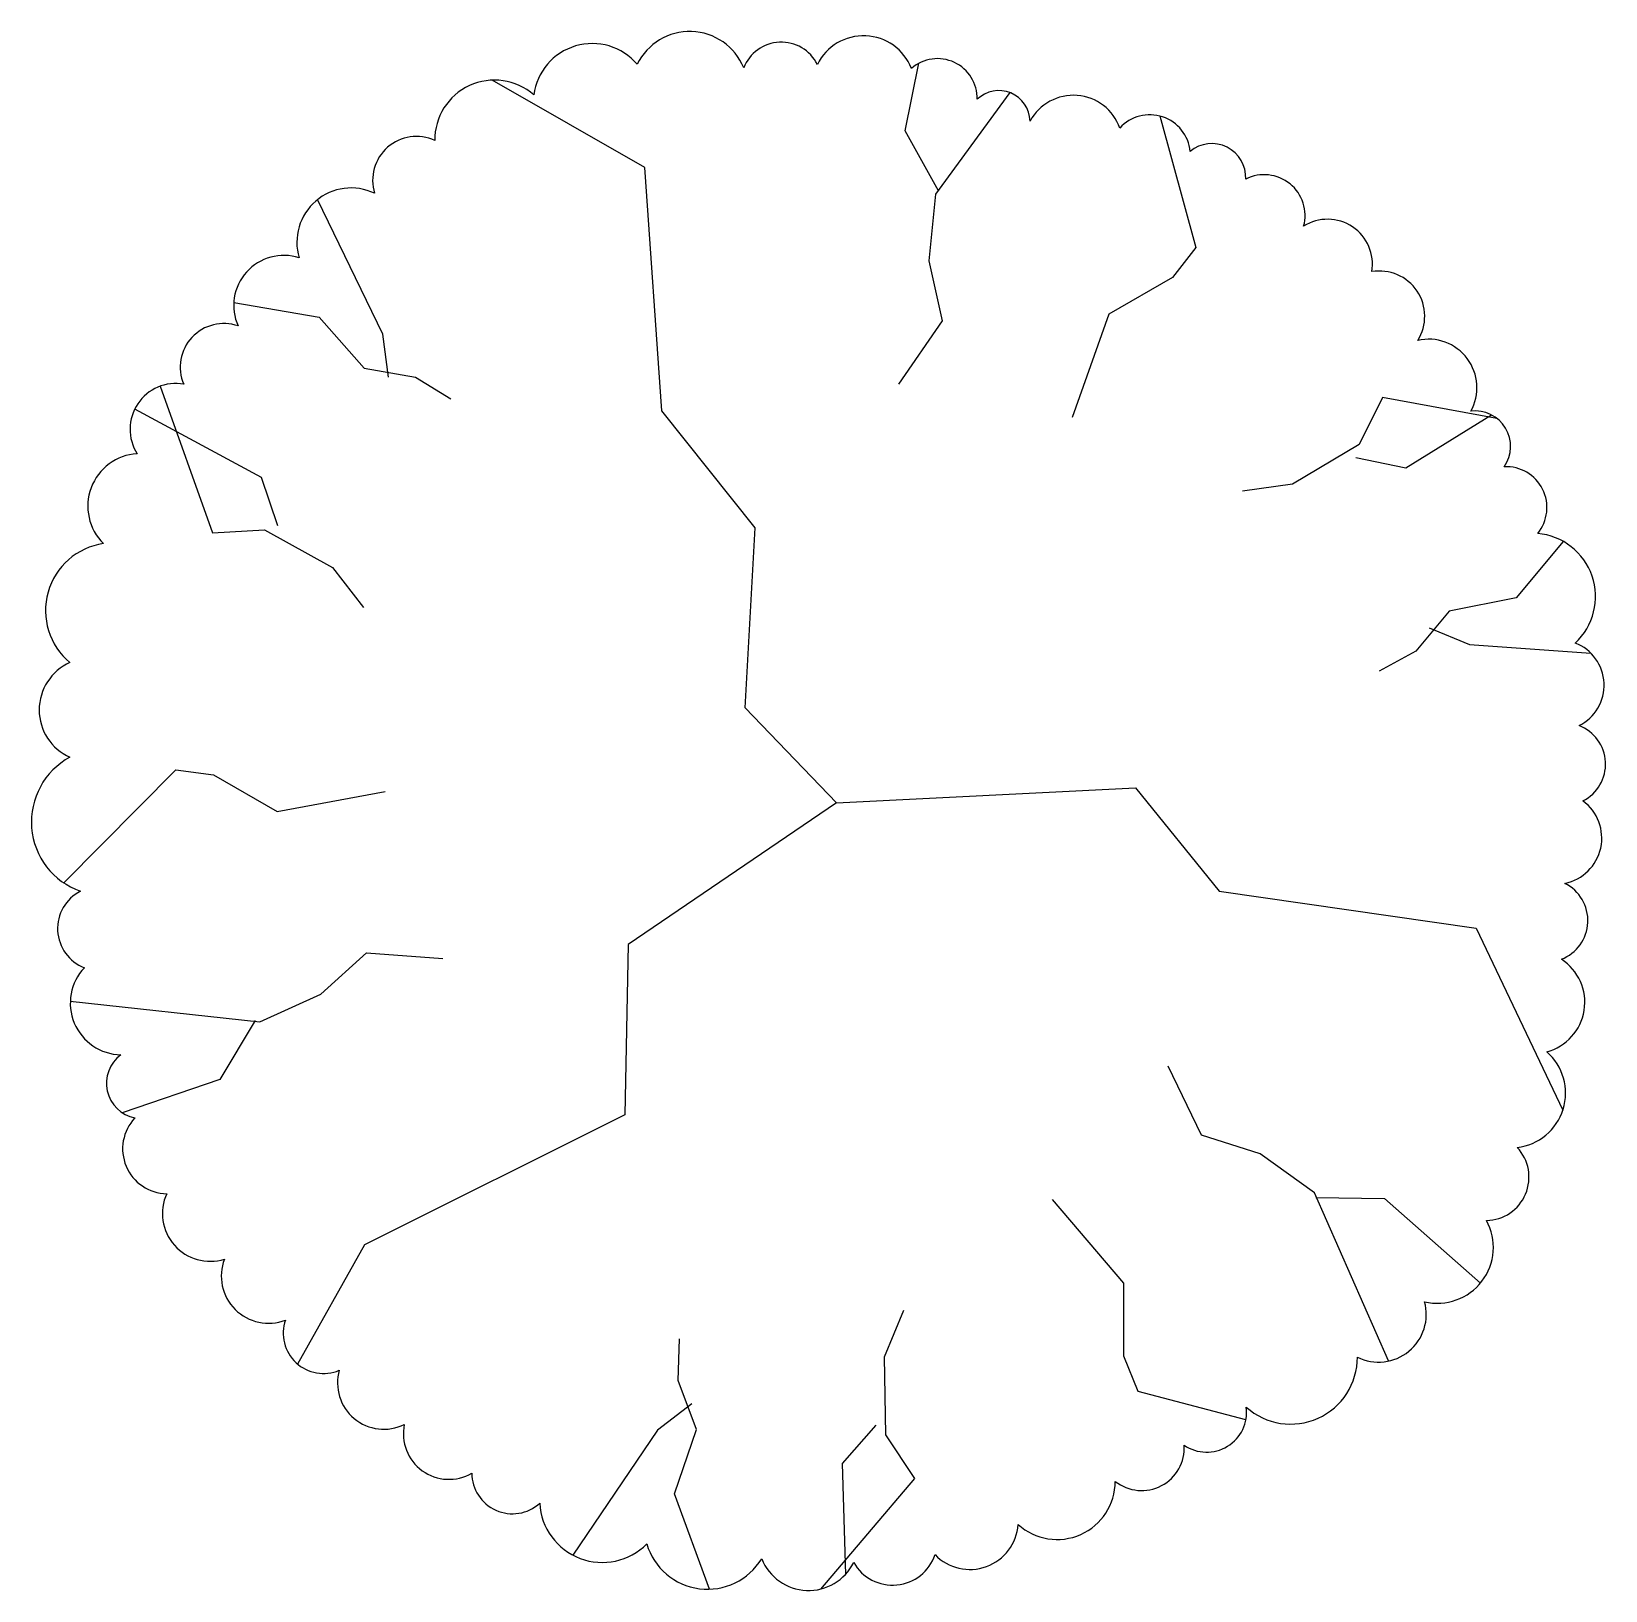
# Model space of a CAD drawing. Header units: feet. Extents: x -0.52 to 0.49, y -0.51 to 0.5.
import ezdxf

# ---------------------------------------------------------------- set-up
doc = ezdxf.new("R2010")
doc.units = ezdxf.units.FT
doc.header["$MEASUREMENT"] = 0

msp = doc.modelspace()

# ---------------------------------------------------------------- linework, layer by layer
msp.add_lwpolyline([(-0.2582, 0.4258, 0.65), (-0.2969, 0.3919, 0.65), (-0.3454, 0.3504, 0.65), (-0.3846, 0.3066, 0.65), (-0.4196, 0.2692, 0.65), (-0.4495, 0.2245, 0.65), (-0.4711, 0.1667, 0.65), (-0.4927, 0.0902, 0.65), (-0.4927, 0.0294, 0.65), (-0.4859, -0.0568, 0.65), (-0.4834, -0.1059, 0.65), (-0.46, -0.1619, 0.65), (-0.451, -0.2025, 0.65), (-0.4305, -0.2512, 0.65), (-0.3934, -0.2932, 0.65), (-0.3542, -0.3324, 0.65), (-0.3196, -0.3647, 0.65), (-0.2778, -0.3995, 0.65), (-0.2344, -0.4308, 0.65), (-0.1908, -0.4502, 0.65), (-0.122, -0.4763, 0.65), (-0.0481, -0.4858, 0.65), (0.011, -0.4882, 0.65), (0.0633, -0.4832, 0.65), (0.1167, -0.4638, 0.65), (0.1791, -0.4361, 0.65), (0.2234, -0.4128, 0.65), (0.2633, -0.3884, 0.65), (0.3347, -0.3562, 0.65), (0.3779, -0.3206, 0.65), (0.4177, -0.2684, 0.65), (0.4375, -0.2215, 0.65), (0.4564, -0.16, 0.65), (0.4659, -0.1005, 0.65), (0.4681, -0.0517, 0.65), (0.4797, 0.0013, 0.65), (0.4772, 0.0497, 0.65), (0.4748, 0.1028, 0.65), (0.4506, 0.1732, 0.65), (0.4291, 0.2161, 0.65), (0.4076, 0.2518, 0.65), (0.3735, 0.2973, 0.65), (0.344, 0.3415, 0.65), (0.3002, 0.3707, 0.65), (0.263, 0.401, 0.65), (0.2273, 0.4188, 0.65), (0.1821, 0.4338, 0.65), (0.1244, 0.4383, 0.65), (0.0904, 0.4523, 0.65), (0.0481, 0.4722, 0.65), (-0.0123, 0.4747, 0.65), (-0.0597, 0.4725, 0.65), (-0.1281, 0.4748, 0.65), (-0.1946, 0.4551, 0.65)], format="xyb", close=True)
for points in [[(0.0656, 0.3935), (0.0442, 0.4321), (0.0528, 0.4755)], [(0, 0), (-0.0588, 0.0611), (-0.0524, 0.1769), (-0.1124, 0.252), (-0.1232, 0.4085), (-0.2213, 0.4646)], [(0.1113, 0.4566), (0.0635, 0.3914), (0.0592, 0.3485), (0.0678, 0.3099), (0.0399, 0.2691)], [(0.2077, 0.4416), (0.2308, 0.3571), (0.2158, 0.3378), (0.175, 0.3142), (0.1514, 0.2477)], [(-0.288, 0.2736), (-0.2916, 0.3013), (-0.3336, 0.3878)], [(-0.3874, 0.3217), (-0.3326, 0.3123), (-0.3037, 0.2794), (-0.2707, 0.2737), (-0.2478, 0.2597)], [(-0.4348, 0.2678), (-0.4011, 0.1736), (-0.3676, 0.1756), (-0.3239, 0.1513), (-0.3041, 0.1256)], [(-0.3591, 0.1781), (-0.3696, 0.2091), (-0.451, 0.2532)], [(0.4244, 0.2472), (0.3509, 0.2606), (0.3359, 0.2305), (0.293, 0.2048), (0.2608, 0.2005)], [(0.3338, 0.222), (0.3659, 0.2155), (0.421, 0.2494)], [(0.4669, 0.1681), (0.4367, 0.1319), (0.3938, 0.1233), (0.3724, 0.0976), (0.3488, 0.0847)], [(0.3809, 0.1126), (0.4067, 0.1019), (0.4848, 0.0963)], [(-0.4966, -0.0513), (-0.4246, 0.0213), (-0.4004, 0.018), (-0.3596, -0.0055), (-0.2902, 0.0073)], [(0, 0), (-0.1339, -0.0911), (-0.136, -0.2005), (-0.3034, -0.2841), (-0.3464, -0.3607)], [(0, 0), (0.1922, 0.0097), (0.2458, -0.0568), (0.411, -0.0804), (0.4667, -0.1974)], [(-0.4925, -0.1274), (-0.3707, -0.1407), (-0.3314, -0.123), (-0.3022, -0.0963), (-0.253, -0.1)], [(-0.3736, -0.1399), (-0.3963, -0.1778), (-0.4592, -0.1991)], [(0.3547, -0.3587), (0.3072, -0.2506), (0.2722, -0.2255), (0.2345, -0.2136), (0.2131, -0.1691)], [(0.263, -0.3966), (0.1938, -0.3784), (0.1846, -0.3557), (0.1846, -0.3086), (0.1388, -0.255)], [(0.308, -0.2536), (0.3521, -0.2543), (0.4139, -0.3086)], [(-0.0101, -0.5053), (0.0502, -0.4342), (0.0317, -0.4062), (0.0309, -0.3561), (0.0432, -0.3261)], [(-0.0816, -0.5054), (-0.1041, -0.4442), (-0.0901, -0.4027), (-0.1017, -0.3713), (-0.101, -0.3444)], [(-0.093, -0.3862), (-0.1151, -0.4031), (-0.1695, -0.4835)], [(0.0253, -0.4), (0.0037, -0.4247), (0.0057, -0.4959)]]:
    msp.add_lwpolyline(points)

doc.saveas('drawing.dxf')
